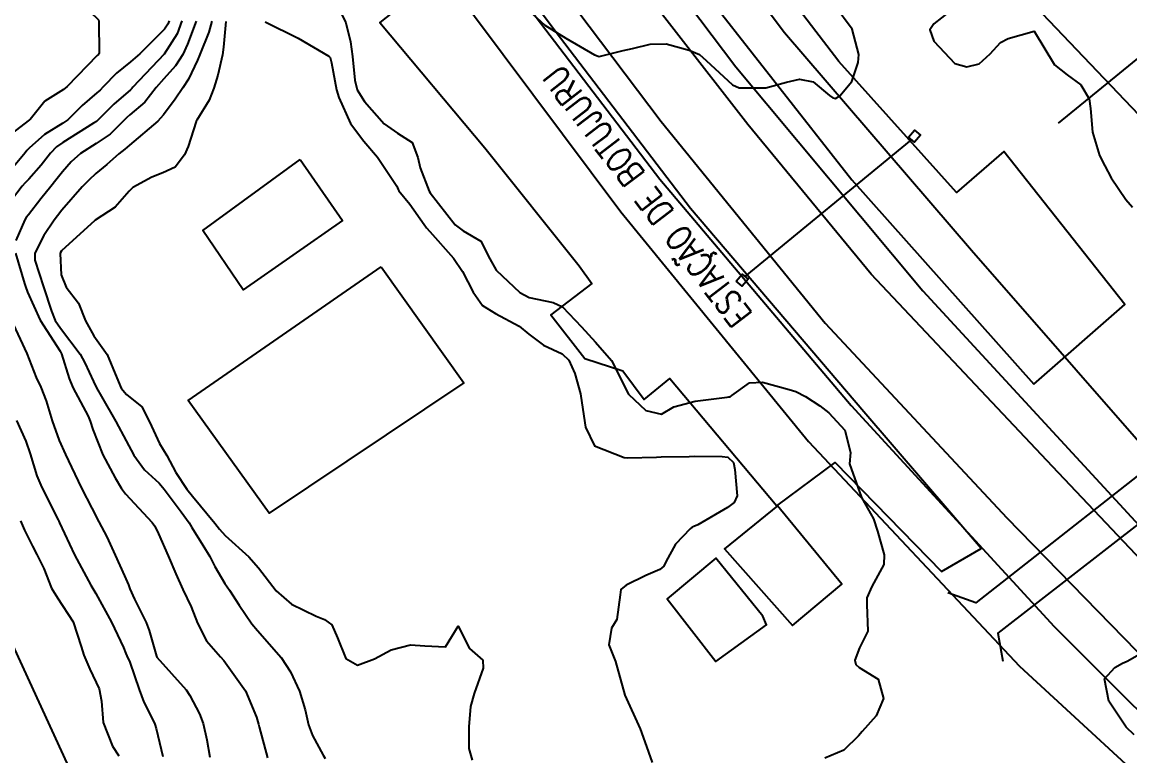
# Model space of a CAD drawing. Header units: metres. Extents: x 307586 to 320046, y 7427249 to 7434250.
# Drawn here: x 318970.4 to 319036.6, y 7428986.1 to 7429030 of the extents above; entities that cross this region are included whole.
import ezdxf

# ---------------------------------------------------------------- set-up
doc = ezdxf.new("R2010")
doc.units = ezdxf.units.M
doc.header["$MEASUREMENT"] = 0
doc.linetypes.add('CONTINUO', pattern=[0])
for name, color, linetype in [('Curvas de Nivel 1m', 11, 'Continuous'), ('Curvas de Nivel 5m', 15, 'Continuous'), ('Divisa', 42, 'FENCELINE2'), ('Estações', 252, 'Continuous'), ('Linha Férrea', 20, 'Continuous'), ('PLATAFORMA', 45, 'Continuous'), ('Pontes_Viadutos_Tubos', 190, 'Continuous'), ('Portico', 45, 'Continuous'), ('TEXTO', 45, 'Continuous'), ('Vias Primárias', 230, 'Continuous')]:
    doc.layers.add(name, color=color, linetype=linetype)
doc.styles.add('ROMANS', font='romans', dxfattribs={"height": 0.2})
doc.linetypes.add('FENCELINE2', pattern='A,0.25,-0.1,[132,ltypeshp.shx,S=0.1,R=0,X=-0.1,Y=0],-0.1,1', length=1.45)

msp = doc.modelspace()

# ---------------------------------------------------------------- linework, layer by layer
at = {"layer": 'Curvas de Nivel 1m', "flags": 128}
for points, elevation in [([(318969.1090597778, 7429036.188838578), (318970.9666083455, 7429034.416069415), (318971.1990426896, 7429034.16763875), (318972.3988632503, 7429032.705045049), (318972.8471795511, 7429032.150957381), (318972.9413588561, 7429032.046103461), (318974.1093646727, 7429030.948026319), (318974.9140569195, 7429030.195974354), (318974.972950749, 7429030.11939967), (318974.9794567027, 7429030.052116374), (318975.0084852773, 7429028.118844324), (318974.9611899108, 7429028.050348152), (318974.8915783223, 7429027.986101802), (318973.0861342867, 7429026.146801747), (318972.9763265201, 7429026.043441268), (318972.8701643501, 7429025.96646973), (318971.75455325, 7429025.265987511), (318970.8828024603, 7429024.169601153), (318970.8599401149, 7429024.152633298), (318970.842594898, 7429024.137759374), (318969.7308811285, 7429023.284097516)], 792.0000000000001), ([(319000.9294343044, 7429030.461700011), (319001.6584923228, 7429029.802644254), (319002.9115328405, 7429029.031035755), (319004.6313763303, 7429028.029506693), (319004.8956166467, 7429027.939956165), (319006.3449803251, 7429028.301844013), (319006.903093782, 7429028.418431855), (319007.9602768455, 7429028.671045755), (319008.9075549071, 7429028.685840192), (319010.2839021918, 7429028.314472353), (319010.8982466708, 7429028.045291102), (319011.3034715087, 7429027.685894461), (319012.8786591809, 7429026.244187659), (319013.2687474502, 7429026.056032374), (319014.8771620068, 7429026.064470258), (319016.114116849, 7429026.394129761), (319016.8824297196, 7429026.571241526), (319017.6988458861, 7429026.425484809), (319018.6874012147, 7429025.592782746), (319018.8709743355, 7429025.460468749), (319019.0332567479, 7429025.425591031), (319019.3056410977, 7429025.585672766), (319020.0116983957, 7429026.448617273), (319020.3902743247, 7429027.575026433), (319020.4232480537, 7429028.051589794), (319020.0239419743, 7429029.578989757), (319018.9374819277, 7429031.04646235)], 784), ([(319025.8339296778, 7429030.610987381), (319024.9266007465, 7429029.888344225), (319024.6710484074, 7429029.523778037), (319024.9129417993, 7429028.854966344), (319026.1820546844, 7429027.507108631), (319026.8910991224, 7429027.318181822), (319027.6270693283, 7429027.488987723), (319028.2828468222, 7429028.098651312), (319028.9123545581, 7429028.765816924), (319029.3670940789, 7429029.014549707), (319030.9229173043, 7429029.450000003), (319032.1419998387, 7429027.437509177), (319032.8870839709, 7429026.84666667), (319033.7000093439, 7429026.236619468), (319034.2049275486, 7429025.41001985), (319034.2933811288, 7429024.834808782), (319034.3990424956, 7429023.406808126), (319034.8320577533, 7429022.009363272), (319035.1484309273, 7429021.396744867), (319035.5236820102, 7429020.685078435), (319036.4023896928, 7429019.38400528), (319036.7959404019, 7429018.91487318)], 784), ([(318979.1813180133, 7429030.067315998), (318979.1191912788, 7429029.859558878), (318978.9079173129, 7429029.570000867), (318977.4362519607, 7429028.091849984), (318976.8880717524, 7429027.615444819), (318976.0446143549, 7429026.945036345), (318975.2436647731, 7429026.11629253), (318975.0620595516, 7429025.926057192), (318974.8674907524, 7429025.758229879), (318973.9852140853, 7429025.003826163), (318973.1252317833, 7429024.145765287), (318972.8408315866, 7429023.941428243), (318971.7325030585, 7429023.26244282), (318970.8257913885, 7429022.457408424), (318970.6892129963, 7429022.306405408), (318970.5840882553, 7429022.172388294), (318969.775400056, 7429021.213342563)], 791), ([(318980.7958561273, 7429030.051170615), (318980.2882526702, 7429028.666880086), (318980.0004466938, 7429028.05892471), (318979.5782815301, 7429027.370790036), (318978.8782560985, 7429026.603879427), (318978.4176043494, 7429026.076829699), (318977.7344195915, 7429025.212259068), (318976.8481078317, 7429024.446035165), (318976.6583667112, 7429024.289234622), (318976.4773059345, 7429024.103656116), (318975.6531474381, 7429023.293401584), (318974.8290846661, 7429022.73673619), (318973.8945248795, 7429022.13392589), (318973.3215199237, 7429021.636211517), (318972.8062874699, 7429021.041344381), (318972.4098349221, 7429020.542805289), (318972.1052684638, 7429020.156876492), (318971.5221358259, 7429019.426049796), (318970.7759770243, 7429018.475972013), (318970.6431127305, 7429018.302426892), (318970.5632166615, 7429018.17209701), (318970.0155735543, 7429016.922239588)], 789), ([(318981.7354869354, 7429030.041815232), (318981.5682708303, 7429029.381407013), (318981.0332313246, 7429028.048596865), (318980.9885284259, 7429027.952457344), (318980.8895639271, 7429027.714662286), (318980.3459643675, 7429026.587598453), (318980.0101171826, 7429026.058628005), (318979.5452151932, 7429025.380638717), (318978.8484643992, 7429024.439806333), (318978.6790043705, 7429024.23890521), (318978.5167769722, 7429024.074892108), (318976.8281891579, 7429022.627185362), (318976.5373449819, 7429022.391341463), (318976.1826405491, 7429022.106402772), (318975.4550474875, 7429021.471825907), (318974.8050971001, 7429020.931986392), (318974.381005834, 7429020.544457), (318973.9978953599, 7429020.131925333), (318972.7788564034, 7429018.743909921), (318972.5151616909, 7429018.412962801), (318972.3144119188, 7429018.154585057), (318971.6891644606, 7429017.235242803), (318971.1588767678, 7429016.165940409), (318971.1662827219, 7429015.746143078), (318971.6746885527, 7429014.160482291), (318972.1504705003, 7429012.713607349), (318972.3826055452, 7429012.153203122), (318972.6959078235, 7429011.682701282), (318973.8642973459, 7429010.132129303), (318974.1517051843, 7429009.609108915), (318974.6566363925, 7429008.491908832), (318974.8542198252, 7429008.117986978), (318975.1514808472, 7429007.611364469), (318976.0092966175, 7429006.106236209), (318976.6157177095, 7429004.953360352), (318977.0747938008, 7429004.092921857), (318977.7231020503, 7429003.211962355), (318978.5863378249, 7429002.412052063), (318978.9019522519, 7429002.066809654), (318979.9140493196, 7429000.705082912), (318980.3785096922, 7429000.05174408), (318980.5501691271, 7428999.775182283), (318981.2140693441, 7428998.714291845), (318981.6195374364, 7428998.033700701), (318981.926795871, 7428997.428881575), (318982.5168924172, 7428996.417511292), (318982.7926457361, 7428996.017202719), (318983.3799947691, 7428995.130915496), (318984.1413566367, 7428994.003415612), (318984.4789967726, 7428993.607946835), (318985.8902960744, 7428991.985726215), (318986.4503021878, 7428991.138992242), (318986.9924217752, 7428989.971607435), (318987.3196754659, 7428988.864313656), (318987.5314687655, 7428987.963221731), (318987.7662875417, 7428987.319375929), (318988.3949107064, 7428986.149340225), (318988.52494922, 7428985.948679685)], 788), ([(318982.5737029041, 7429030.033474773), (318982.4432420122, 7429028.488759645), (318982.3821999619, 7429028.035107177), (318982.1042410614, 7429026.81420506), (318981.8683557411, 7429026.04004562), (318981.5848519136, 7429025.319995987), (318980.8439333134, 7429024.117733945), (318980.8148297534, 7429024.078800437), (318980.8071310995, 7429024.050357864), (318980.3267347392, 7429022.556206459), (318980.1115947852, 7429022.057113228), (318979.5583782145, 7429021.315872572), (318978.8065815237, 7429020.980947965), (318978.1549975092, 7429020.727348829), (318977.0265157037, 7429020.096496027), (318976.7907099631, 7429019.87926589), (318975.9641042437, 7429018.925152723), (318974.7731517437, 7429018.143443947), (318974.7432962754, 7429018.120444319), (318972.7544605807, 7429016.304327644), (318972.6838806473, 7429016.220431342), (318972.6642930139, 7429016.150886246), (318972.7337506376, 7429014.872222226), (318973.0345644886, 7429014.145325297), (318973.7684441415, 7429013.189152413), (318974.1915996711, 7429012.127669768), (318974.6896470584, 7429011.235316943), (318975.4784440628, 7429010.111944736), (318976.0545469882, 7429008.710458609), (318976.3289046367, 7429008.10324013), (318976.6491997908, 7429007.728248662), (318977.5467566535, 7429006.991219566), (318978.0201698617, 7429006.079191214), (318978.6137127533, 7429004.789696607), (318979.044061789, 7429004.065588558), (318979.5943651507, 7429003.058522907), (318980.2524085795, 7429002.05330509), (318980.5767583399, 7429001.639402377), (318981.9268452219, 7429000.029391085), (318982.1979936568, 7428999.673861596), (318982.5456026435, 7428999.28853392), (318983.9458981583, 7428998.005870195), (318984.5264310848, 7428997.351378052), (318985.5870694279, 7428995.989258483), (318986.5008143142, 7428995.173134002), (318987.9755567371, 7428994.472813178), (318988.4877546349, 7428994.272488716), (318988.9207451371, 7428993.945621726), (318989.2550670094, 7428993.162251316), (318989.7612512782, 7428991.937016663), (318990.4568362232, 7428991.524594598), (318991.4730169288, 7428991.914848508), (318992.4685250575, 7428992.460775332), (318993.6143588698, 7428992.745701034), (318994.4710531664, 7428992.69358622), (318995.7129173042, 7428992.625151519), (318996.4829173043, 7428993.860000003), (318997.1548761613, 7428992.534831166), (318997.9431142642, 7428991.837797049), (318997.972430544, 7428991.351654004), (318997.4389810715, 7428989.845059047), (318997.2109959791, 7428989.068528069), (318997.109012005, 7428987.849558583), (318997.1088538134, 7428986.558215313), (318997.3039510783, 7428985.846334497)], 787), ([(318984.9229173043, 7429030.000000004), (318986.908754451, 7429029.035809784), (318988.7421463942, 7429027.952261568), (318988.823948984, 7429027.88273882), (318988.8889173043, 7429027.550000004), (318989.1938665394, 7429025.946790511), (318989.3301181259, 7429025.481195101), (318990.0426720559, 7429023.938002457), (318990.832389335, 7429022.87720308), (318991.6444089548, 7429021.921785088), (318992.805603922, 7429020.178661774), (318992.8834590091, 7429019.988548102), (318992.9312966242, 7429019.908074314), (318993.5882551421, 7429019.100743248), (318994.4490285957, 7429017.884858334), (318994.5767149206, 7429017.688654115), (318994.768797312, 7429017.468000785), (318996.1880116861, 7429015.86564906), (318996.7412587706, 7429015.082764424), (318997.3705690993, 7429013.850285226), (318997.9221334319, 7429013.049037514), (318998.7101864369, 7429012.556913268), (319000.1203671129, 7429011.815825505), (319000.6981349765, 7429011.33176722), (319001.5724369159, 7429010.677501804), (319002.6867347669, 7429010.161746261), (319003.0842617673, 7429009.775986559), (319003.4579553824, 7429008.985290909), (319003.7824621082, 7429007.768704555), (319003.9823876096, 7429006.423671712), (319004.0853545533, 7429005.765475631), (319004.6161978717, 7429004.645371164), (319006.401131629, 7429003.946907143), (319006.6058756151, 7429003.937220729), (319008.3424017683, 7429003.978450024), (319008.6070445529, 7429003.985149912), (319010.2862575348, 7429004.014696823), (319010.6079868671, 7429004.027970861), (319012.2615967083, 7429004.011716152), (319012.6076056694, 7429003.972557674), (319012.9390306756, 7429003.656638871), (319013.0145997292, 7429003.240000762), (319013.147121634, 7429001.65435796), (319012.9783718402, 7429001.256556487), (319012.5758923264, 7429000.957502221), (319010.8140053771, 7428999.934873026), (319010.5643086477, 7428999.829134348), (319010.4613026584, 7428999.79366747), (319010.3519029927, 7428999.692110145), (319009.4700027046, 7428998.779892132), (319008.8892709251, 7428997.706436467), (319008.7803024005, 7428997.457617229), (319008.5283463899, 7428997.252908562), (319007.6980858961, 7428996.89583274), (319006.5187216911, 7428996.320438684), (319006.2053062884, 7428996.053825383), (319006.1579597295, 7428995.743549579), (319005.9681073669, 7428994.267876183), (319005.6502878515, 7428993.748326299), (319005.4753425618, 7428992.747525753), (319005.879583971, 7428991.745833337), (319006.4429173043, 7428989.740000003), (319007.3581639804, 7428987.725821303), (319007.6277211759, 7428986.944239423), (319008.0730677673, 7428985.714797746)], 786), ([(318970.0009286238, 7429016.17751989), (318970.5386353951, 7429014.358959119), (318970.6050694012, 7429014.171178482), (318970.719713409, 7429013.849610474), (318971.478530645, 7429012.162243871), (318972.6753039857, 7429010.309112102), (318972.7602430749, 7429010.148690118), (318973.20496141, 7429008.681112543), (318973.4283925152, 7429008.13224525), (318974.3392772184, 7429006.419572213), (318974.4695048292, 7429006.121634129), (318974.6256665711, 7429005.636617794), (318975.2184241233, 7429004.113844936), (318975.9662613817, 7429002.729113622), (318976.3433242198, 7429002.102395934), (318976.5780423938, 7429001.775005973), (318978.1732812815, 7429000.075694545), (318978.3297654218, 7428999.852371683), (318978.5461269852, 7428999.3909681), (318979.1316502589, 7428998.064012675), (318979.5857391478, 7428996.995909032), (318980.0059930772, 7428996.055069246), (318980.497402412, 7428995.01567385), (318980.8911543519, 7428994.043876447), (318981.4218848339, 7428992.985230713), (318982.2598562437, 7428992.023045919), (318982.4598903725, 7428991.818204554), (318983.7498033241, 7428990.006831142), (318984.4170768484, 7428988.415954419), (318984.5286347086, 7428987.998842829), (318984.5634085666, 7428987.846468514), (318985.0752119179, 7428985.993177057)], 789), ([(318970.0533427623, 7429006.175795749), (318970.6142489347, 7429004.925442026), (318970.8777563908, 7429004.165877418), (318971.2832946995, 7429002.853041324), (318971.5671764893, 7429002.155236115), (318972.5542642411, 7429000.229795792), (318972.5977233118, 7429000.139551944), (318972.6376913821, 7429000.053513318), (318973.5327832991, 7428998.130001343), (318974.5148156277, 7428996.30983235), (318974.6240248095, 7428996.118888929), (318974.796885061, 7428995.828824944), (318975.7421984575, 7428994.107407192), (318976.4677940245, 7428992.587672028), (318976.6021016375, 7428992.235739179), (318976.6591989033, 7428992.097055779), (318976.8367506414, 7428991.714780878), (318977.394960869, 7428990.08556935), (318977.6727445194, 7428989.328643376), (318978.3082712535, 7428988.071569695), (318978.3391764124, 7428987.998084381), (318978.4097733184, 7428987.755601421), (318978.8132712865, 7428986.065796464)], 791), ([(318970.3042793359, 7429000.172486383), (318970.5473758477, 7428999.615854354), (318971.0215552437, 7428998.646542945), (318971.2833449031, 7428998.15874359), (318971.6944149456, 7428997.322252654), (318972.1550680364, 7428996.145367743), (318972.5042133739, 7428995.559737984), (318973.4410306175, 7428994.13041887), (318973.9359665572, 7428992.657596219), (318974.0858167579, 7428992.12377101), (318974.4504700436, 7428991.29018263), (318975.0048022422, 7428990.114281154), (318975.1526104463, 7428989.385767606), (318975.2497282096, 7428988.111631894), (318975.8076652521, 7428986.69707533), (318976.1794889591, 7428986.102134288)], 792.0000000000001)]:
    msp.add_lwpolyline(points, dxfattribs=dict(at, elevation=elevation))
at = {"layer": 'Curvas de Nivel 5m', "flags": 128}
for points, elevation in [([(318988.9395656368, 7429031.61483326), (318989.7563920003, 7429029.941665256), (318990.0335860369, 7429028.811141709), (318990.1532961224, 7429027.937396214), (318990.2891955918, 7429026.525514074), (318990.4359122033, 7429025.934370055), (318990.8626144091, 7429025.24314033), (318992.051651314, 7429023.917912664), (318992.8372772922, 7429023.345998797), (318993.7236034257, 7429022.788391914), (318994.0685296595, 7429021.891315818), (318994.2044774944, 7429021.27686811), (318994.7372759801, 7429019.880984624), (318994.8013011075, 7429019.772253551), (318996.3001990503, 7429017.864727185), (318996.7694398909, 7429017.512258668), (318997.8197079439, 7429016.900384934), (318998.3649848869, 7429015.83581899), (318998.7428882762, 7429015.161398136), (319000.1555376491, 7429013.815673801), (319000.7200894046, 7429013.527210034), (319002.1587385747, 7429013.229786095), (319002.7146980617, 7429012.958075748), (319003.8532403753, 7429011.768496773), (319004.6939083295, 7429010.85910253), (319005.6384093182, 7429009.750445084), (319006.6529173043, 7429007.740000003), (319007.6870711934, 7429006.768060975), (319008.6412776855, 7429006.546038128), (319009.3607165274, 7429006.987901805), (319010.6492953333, 7429007.327802901), (319012.5558183651, 7429007.565304503), (319012.6520558585, 7429007.573855425), (319012.7284611112, 7429007.58293006), (319012.8437735385, 7429007.658091442), (319013.8911640453, 7429008.421087102), (319014.6651139024, 7429008.453106542), (319016.2635467392, 7429008.01925307), (319016.6570317814, 7429007.894298481), (319017.2385361823, 7429007.61121572), (319018.0932622992, 7429007.044197846), (319018.6433569564, 7429006.633965221), (319019.5920288475, 7429005.580408887), (319019.9418561576, 7429004.247839351), (319019.8670685851, 7429003.57735849), (319020.5829173042, 7429001.570000003), (319021.2999804475, 7429000.288819009), (319021.542391455, 7428999.555307892), (319021.9516914124, 7428998.138928208), (319021.9342002656, 7428997.548980759), (319021.2039299761, 7428996.243908402), (319020.9076047776, 7428995.564079691), (319020.912363351, 7428995.158388088), (319020.9701907436, 7428993.562690902), (319020.4728663747, 7428992.564907038), (319020.2008713854, 7428991.837339778), (319020.262626394, 7428991.572002912), (319020.4611580066, 7428991.394070232), (319021.5956405258, 7428990.694190472), (319021.9100649424, 7428989.547992789), (319021.469666824, 7428988.511978925), (319020.6220095999, 7428987.566863619), (319020.4103352882, 7428987.311798392), (319019.5312126615, 7428986.44911282), (319018.3966643426, 7428985.964703837)], 785), ([(318979.9545093194, 7429030.059584084), (318979.6775983929, 7429029.289870812), (318978.8929173042, 7429028.070000003), (318977.0255362437, 7429026.097710718), (318976.9508372707, 7429026.019706841), (318976.8705605551, 7429025.942883397), (318975.8845759997, 7429025.082664692), (318974.9201496305, 7429024.119227679), (318974.8809283523, 7429024.081221056), (318974.8422668024, 7429024.054949817), (318974.6645189543, 7429023.946017454), (318972.8293532503, 7429022.793594606), (318972.4498189978, 7429022.530635649), (318972.0853536197, 7429022.157375641), (318971.5338262941, 7429021.44104764), (318970.7994547354, 7429020.605828748), (318970.5896663099, 7429020.378409653), (318970.4068486143, 7429020.173860691), (318969.7100805243, 7429019.254308234)], 790), ([(318969.7428945584, 7429012.17960023), (318970.6729173043, 7429010.170000004), (318971.2415591194, 7429008.746985544), (318971.514312634, 7429008.157079073), (318971.8362846209, 7429007.343581), (318972.1997169204, 7429006.146498009), (318972.6153988346, 7429004.972102022), (318972.9852516786, 7429004.136176661), (318973.3462244199, 7429003.381676583), (318973.949837734, 7429002.126330798), (318974.5648789634, 7429000.917443946), (318974.9865364645, 7429000.115663812), (318975.4554649008, 7428999.199219123), (318975.9695139468, 7428998.105634036), (318976.5206479963, 7428996.873069211), (318976.7532003287, 7428996.334335428), (318976.8431260088, 7428996.095046872), (318977.1091464185, 7428995.485611628), (318977.8185056454, 7428994.079966177), (318978.0041947252, 7428993.603126993), (318978.4366397653, 7428992.070394167), (318978.4621521156, 7428992.018987427), (318980.2027173305, 7428990.052302004), (318980.429695811, 7428989.727850677), (318981.0045999862, 7428988.627037074), (318981.2198445639, 7428988.037896094), (318981.4390705823, 7428987.070258399), (318981.6287696653, 7428986.031462217)], 790), ([(319036.9060761656, 7428987.37260262), (319036.4196638708, 7428987.829771108), (319035.3893159642, 7428989.390536017), (319035.1305376947, 7428990.718892333), (319035.740883406, 7428991.387220342), (319036.2051089121, 7428991.644351755), (319036.4689485251, 7428991.782081395), (319037.4858780098, 7428992.35679684)], 785)]:
    msp.add_lwpolyline(points, dxfattribs=dict(at, elevation=elevation))
at = {"layer": 'Divisa'}
msp.add_lwpolyline([(318957.4782988752, 7429343.107896538), (318955.4355555578, 7429327.06200597), (318954.9597267886, 7429326.718743542), (318954.6531534924, 7429293.53386337), (318952.0344069281, 7429255.945396299), (318948.0642897761, 7429244.051377795), (318949.6956424013, 7429215.045729996), (318958.9906239609, 7429217.362163137), (318965.8763530535, 7429193.335708404), (318966.6103792442, 7429193.546072586), (318972.9773447177, 7429172.128897603), (318984.5266741093, 7429138.387837084), (319004.4485919764, 7429092.713359217), (319015.0808746746, 7429074.748909112), (319028.6842029429, 7429054.635853995), (319042.0667815547, 7429040.875315259), (319046.4931709415, 7429035.487195025), (319032.3568919406, 7429023.952307928)], dxfattribs=at)
at = {"layer": 'Estações'}
for points in [[(319030.9045381644, 7429008.33042443), (319036.3364075098, 7429013.09555688), (319029.1097377603, 7429022.2483965), (319026.2757892295, 7429019.795065799), (319019.2336392222, 7429027.643927832), (319007.0845240898, 7429043.527333989), (318997.441221395, 7429057.706995257), (318993.9932170172, 7429055.72545722), (319002.544449667, 7429043.114161475), (319010.566968113, 7429032.619561924), (319020.0062588323, 7429020.550978163), (319030.9045381644, 7429008.33042443)], [(319015.5361746565, 7429001.056924699), (319019.0227595168, 7429003.654173398), (319025.3722787678, 7428997.128135883), (319027.74831131, 7428998.510067208), (319020.7382780394, 7429006.690520203), (319010.3573003599, 7429018.845684819), (319002.592018796, 7429029.021788928), (318995.0350920366, 7429039.106180154), (318986.6394942651, 7429051.594970846), (318984.0830828179, 7429049.912594661), (318990.4290672078, 7429040.228457396), (318995.5757237716, 7429032.975618503), (318991.786251825, 7429029.971435359), (318998.077294376, 7429022.469471889), (319003.7070149392, 7429015.421692916), (319004.4574154233, 7429014.368255639), (319002.0212902447, 7429012.475643264), (319004.0381809133, 7429009.883261143), (319006.3239230069, 7429009.132215357), (319007.5870803225, 7429007.419843352), (319009.1210079877, 7429008.681614431), (319015.5361746565, 7429001.056924699)], [(318987.0256020782, 7429021.773595406), (318989.5661571492, 7429018.12866084), (318983.6074925245, 7429013.97618638), (318981.2056049993, 7429017.52883292), (318987.0256020782, 7429021.773595406)], [(318991.8759362974, 7429015.346747608), (318996.8183788936, 7429008.425942093), (318985.1782837398, 7429000.628533067), (318980.3282525087, 7429007.364762533), (318991.8759362974, 7429015.346747608)], [(319015.574755139, 7429001.062631869), (319012.3914613492, 7428998.49077786), (319016.4642271529, 7428993.908274828), (319019.413412151, 7428996.386557803), (319015.574755139, 7429001.062631869)], [(319014.6837681847, 7428994.466205931), (319011.8749676648, 7428997.926475964), (319008.9725438273, 7428995.494912141), (319011.8749676648, 7428991.75410598), (319014.9178769764, 7428993.951852826), (319014.6837681847, 7428994.466205931)]]:
    msp.add_lwpolyline(points, dxfattribs=at)
at = {"layer": 'Linha Férrea'}
for points in [[(319155.2856908137, 7428895.588214418), (319144.3129774093, 7428907.268887631), (319131.5955576305, 7428919.232884195), (319114.0554765439, 7428933.866243303), (319101.874749655, 7428943.810211618), (319087.2485049569, 7428955.235831876), (319072.4116835415, 7428966.826473387), (319063.9741724187, 7428973.723698117), (319053.9977848253, 7428982.32918038), (319041.6127429729, 7428993.260135056), (319032.0102426732, 7429003.40827846), (319021.1623603588, 7429014.918355975), (319013.8041937815, 7429023.861490304), (319004.9927953649, 7429035.205086594), (318998.382605367, 7429044.647930048), (318991.4411483991, 7429054.95795355), (318984.624017541, 7429065.473302422), (318976.5586767794, 7429079.89341691), (318969.5765184124, 7429093.445289552), (318964.2566536615, 7429105.537940755), (318958.7676205646, 7429118.390928484), (318953.5311785323, 7429132.731806226)], [(318949.8338149627, 7429131.663105589), (318954.4901358132, 7429118.942842728), (318959.9757350452, 7429105.89280281), (318965.1316832434, 7429094.255353663), (318970.7423155574, 7429082.612330072), (318977.8518299151, 7429069.688599987), (318984.7965187559, 7429058.00810374), (318992.4471698288, 7429046.32557238), (319000.6786490555, 7429034.563317615), (319008.6171388067, 7429024.050313549), (319018.4271859428, 7429011.995887108), (319029.27779515, 7429000.354898631), (319041.7018214691, 7428987.599109747), (319053.7988226512, 7428977.086149922), (319065.7718007116, 7428967.019765036), (319080.0711212688, 7428955.590516966), (319093.4134034697, 7428944.701237898), (319106.7608364679, 7428934.430899133), (319118.6478669089, 7428924.456094407), (319134.5250484032, 7428910.902938757), (319148.2391979772, 7428896.981117666)]]:
    msp.add_lwpolyline(points, dxfattribs=at)
at = {"layer": 'PLATAFORMA', "linetype": 'CONTINUO'}
for points in [[(318943.5406145796, 7429179.213817946, 781.1798636375959), (318945.4302399543, 7429179.671335615, 781.1328332396753), (318948.9346733867, 7429163.052564367, 781.5976062522075), (318952.8221000414, 7429147.379674352, 782.0547095360654), (318959.5278414515, 7429126.986769311, 782.589853940892), (318965.0731965821, 7429112.649574144, 782.9850578675822), (318971.7496377116, 7429097.365576309, 783.3766334282232), (318979.1726552413, 7429082.651223802, 783.796395691804), (318988.0541963064, 7429066.663813119, 784.2439310204587), (318995.3024379568, 7429055.059683478, 784.585800829899), (318996.7931548533, 7429056.193072437, 784.5633356842993), (319005.9306896525, 7429042.789411088, 784.9523776619184), (319015.9794603247, 7429029.374516438, 785.3537528940105), (319027.1603218758, 7429016.358493333, 785.7573959133038), (319039.6870503429, 7429002.046767516, 786.1108032101522), (319049.6056466019, 7428991.667085683, 786.3224957234175), (319063.6677858674, 7428978.172289759, 786.6677269282941), (319062.3066499761, 7428976.522392369, 786.6647745826397)], [(318943.5406145796, 7429179.213817946, 781.1798636375959), (318947.0170540811, 7429162.535844124, 781.6108809942169), (318951.1122135358, 7429146.872428714, 782.0201929248382), (318957.9203877959, 7429126.46599255, 782.5890298619696), (318963.4960679519, 7429111.94241072, 782.9621722247567), (318970.1914086603, 7429096.702032668, 783.3758111662695), (318977.5649384205, 7429081.696655376, 783.8123129298073), (318986.5841831709, 7429065.741073757, 784.2401445340039), (319002.9953182551, 7429040.683735222, 784.9852267931499), (319013.0738733881, 7429027.314639539, 785.3762488173619), (319024.2507939892, 7429013.919171064, 785.785837456595), (319036.9560546002, 7429000.144275791, 786.156575865835), (319047.7633070375, 7428989.597275329, 786.3604755573473), (319062.3066499761, 7428976.522392369, 786.6647745826397)], [(318935.3250749332, 7429179.018912288, 781.5315907792509), (318932.4686790233, 7429178.258648819, 781.3848811702089), (318936.6117480919, 7429159.895248647, 781.9701197674144), (318941.2164426129, 7429143.059935095, 782.4166261828918), (318946.1139336878, 7429127.976223906, 782.8132969948362), (318951.9697064632, 7429111.810412125, 783.1808156622546), (318958.5609138053, 7429096.330122394, 783.6305057927414), (318966.3463141767, 7429080.141698356, 784.0180434593768), (318974.6736195874, 7429064.791729627, 784.4385081289133), (318983.8383538122, 7429049.765263012, 784.8485386972968), (318995.6790679561, 7429032.731613912, 785.3347130253899), (319006.1978621787, 7429018.638796347, 785.7827314646833), (319017.4292302226, 7429004.915723675, 786.1696973087218), (319030.0380178445, 7428991.473090349, 786.4107946228321), (319039.9369417425, 7428982.336314672, 786.6131985824943), (319051.9066189067, 7428972.574098311, 786.6438108988659), (319053.105084292, 7428973.59403262, 786.6937530093686)], [(318935.3250749332, 7429179.018912288, 781.5315907792509), (318939.5058842273, 7429160.7309842, 782.0005192537933), (318944.035383339, 7429143.888985541, 782.4129244172344), (318948.879357468, 7429128.901352924, 782.8111259454279), (318954.7744742991, 7429112.879763326, 783.1983003362536), (318961.289805463, 7429097.574379037, 783.6233554197041), (318969.0283518533, 7429081.483243306, 784.0241978130987), (318977.3510388747, 7429066.173898532, 784.4498610827392), (318986.4321133945, 7429051.317194553, 784.8541084282756), (318997.9802684102, 7429034.428024974, 785.3425267883468), (319008.5410503183, 7429020.604913632, 785.7229994558168), (319019.9750845083, 7429007.066432386, 786.1321645654377), (319032.1158914703, 7428993.842378895, 786.4365553242243), (319041.757138498, 7428984.222430452, 786.6398425208406), (319053.105084292, 7428973.59403262, 786.6937530093686)]]:
    msp.add_polyline3d(points, dxfattribs=at)
at = {"layer": 'Pontes_Viadutos_Tubos'}
for points in [[(319039.675740162, 7429006.771438131), (319040.3315073684, 7429005.38853349), (319027.4343146606, 7428995.271668913), (319025.7524278152, 7428995.853357768)], [(319043.0275963217, 7429003.568964033), (319041.7888800448, 7429003.568964033), (319028.7458490733, 7428993.452099456), (319029.0373236086, 7428991.778084938)]]:
    msp.add_lwpolyline(points, dxfattribs=at)
at = {"layer": 'Portico'}
for points in [[(319023.3961519305, 7429023.114152801), (319023.7545979716, 7429023.538904823), (319024.1236573499, 7429023.227457516), (319023.7652113088, 7429022.802705494)], [(319013.0902804519, 7429014.502003279), (319013.448726493, 7429014.926755301), (319013.8177858713, 7429014.615307993), (319013.4593398302, 7429014.190555971)]]:
    msp.add_lwpolyline(points, close=True, dxfattribs=at)
msp.add_lwpolyline([(319013.6332561821, 7429014.771031647), (319023.5806816196, 7429022.958429147)], dxfattribs=at)
at = {"layer": 'TEXTO', "linetype": 'CONTINUO'}
msp.add_polyline3d([(319065.1510633797, 7428995.12003019, 0), (319010.0283116141, 7429052.929017447, 0)], dxfattribs=at)
at = {"layer": 'Vias Primárias'}
msp.add_lwpolyline([(319067.2764395289, 7428839.21704305), (319065.9258196536, 7428837.999911768), (319063.9821511049, 7428837.735169899), (319061.5823844962, 7428839.525849575), (319054.0031376148, 7428848.437218418), (319046.5619523029, 7428858.439054776), (319041.3720694394, 7428867.456382305), (319035.4303721474, 7428876.844189182), (319027.5786379838, 7428888.214064996), (319020.784938204, 7428899.173113101), (319013.3449648446, 7428910.912008289), (319006.2806967072, 7428922.077841739), (318999.4566981192, 7428932.758565797), (318993.3815850749, 7428945.147281938), (318984.2400306446, 7428962.46770024), (318979.1501338482, 7428973.073921405), (318973.3066046949, 7428985.187498895), (318967.8380737915, 7428997.089822638)], dxfattribs=at)
msp.add_lwpolyline([(319067.2764395289, 7428839.21704305), (319065.9258196536, 7428837.999911768), (319063.9821511049, 7428837.735169899), (319061.5823844962, 7428839.525849575), (319054.0031376148, 7428848.437218418), (319046.5619523029, 7428858.439054776), (319041.3720694394, 7428867.456382305), (319035.4303721474, 7428876.844189182), (319027.5786379838, 7428888.214064996), (319020.784938204, 7428899.173113101), (319013.3449648446, 7428910.912008289), (319006.2806967072, 7428922.077841739), (318999.4566981192, 7428932.758565797), (318993.3815850749, 7428945.147281938), (318984.2400306446, 7428962.46770024), (318979.1501338482, 7428973.073921405), (318973.3066046949, 7428985.187498895), (318967.8380737915, 7428997.089822638)], dxfattribs=at)

# ---------------------------------------------------------------- texts
at = {"layer": 'TEXTO', "extrusion": (-0.02816501173337146, 0.03702554438383756, 0.9989173345062841), "style": 'ROMANS', "width": 0.8}
msp.add_text('ESTAÇÃO DE BOTUJURU', height=1.5, rotation=270.1226095630122, dxfattribs=at).set_placement((-4751664.292829221, -5713249.085252125, 269217.6383658247))

doc.saveas('drawing.dxf')
